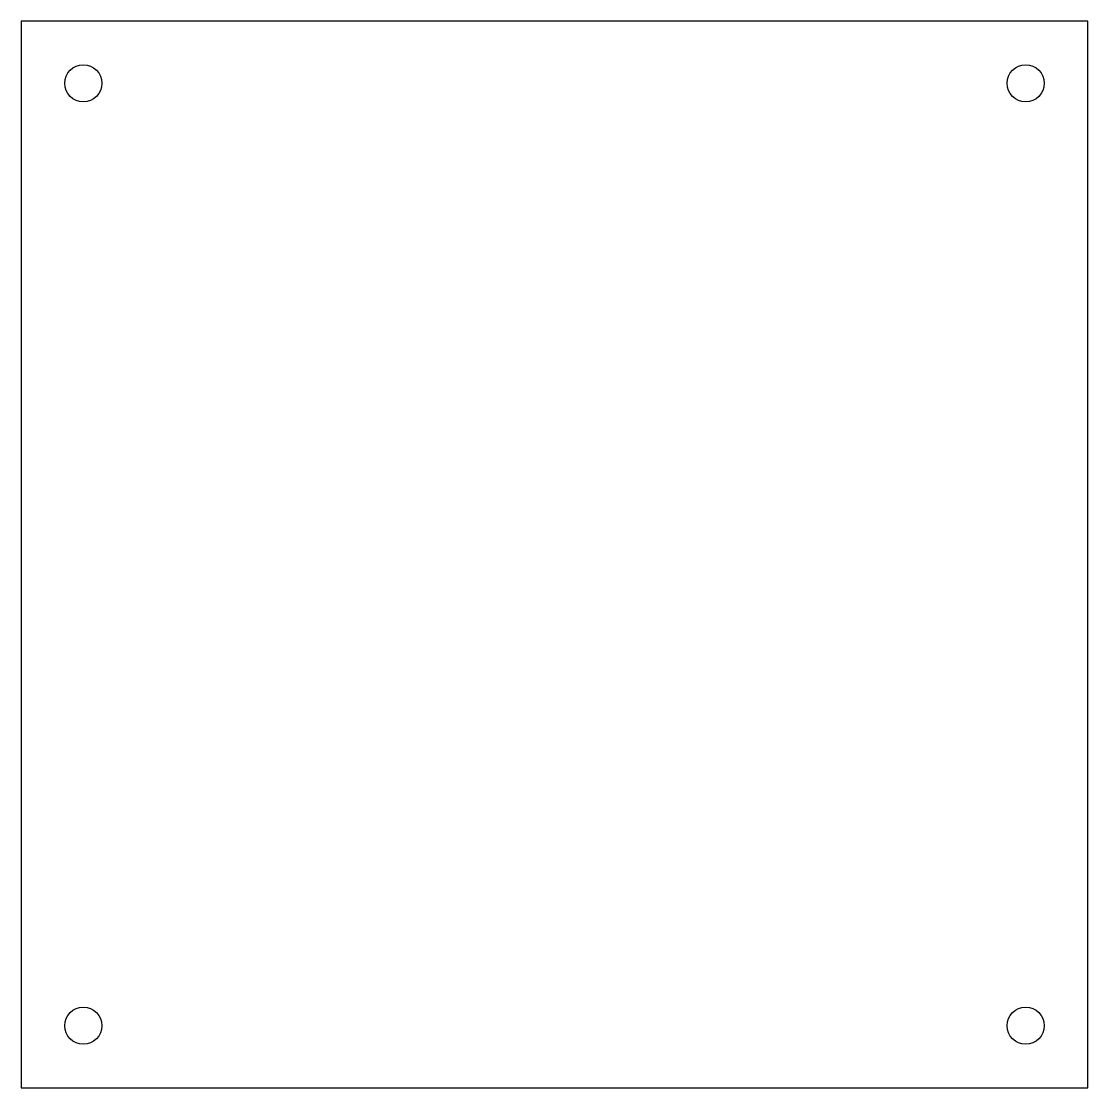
# Model space of a CAD drawing. Extents: x -43 to 43, y -43 to 43.
import ezdxf

# ---------------------------------------------------------------- set-up
doc = ezdxf.new("R2010")
doc.units = 0
doc.layers.add('CUT', color=1, linetype='CONTINUOUS')
doc.layers.add('HOLE', color=2, linetype='CONTINUOUS')

msp = doc.modelspace()

# ---------------------------------------------------------------- linework, layer by layer
at = {"layer": 'CUT'}
for p, q in [((43.04, 43.04), (-43.04, 43.04)), ((-43.04, 43.04), (-43.04, -43.04)), ((43.04, -43.04), (43.04, 43.04)), ((-43.04, -43.04), (43.04, -43.04))]:
    msp.add_line(p, q, dxfattribs=at)
at = {"layer": 'HOLE'}
for centre in [(-38.04, 38.04), (38.04, 38.04), (-38.04, -38.04), (38.04, -38.04)]:
    msp.add_circle(centre, 1.5, dxfattribs=at)

doc.saveas('drawing.dxf')
